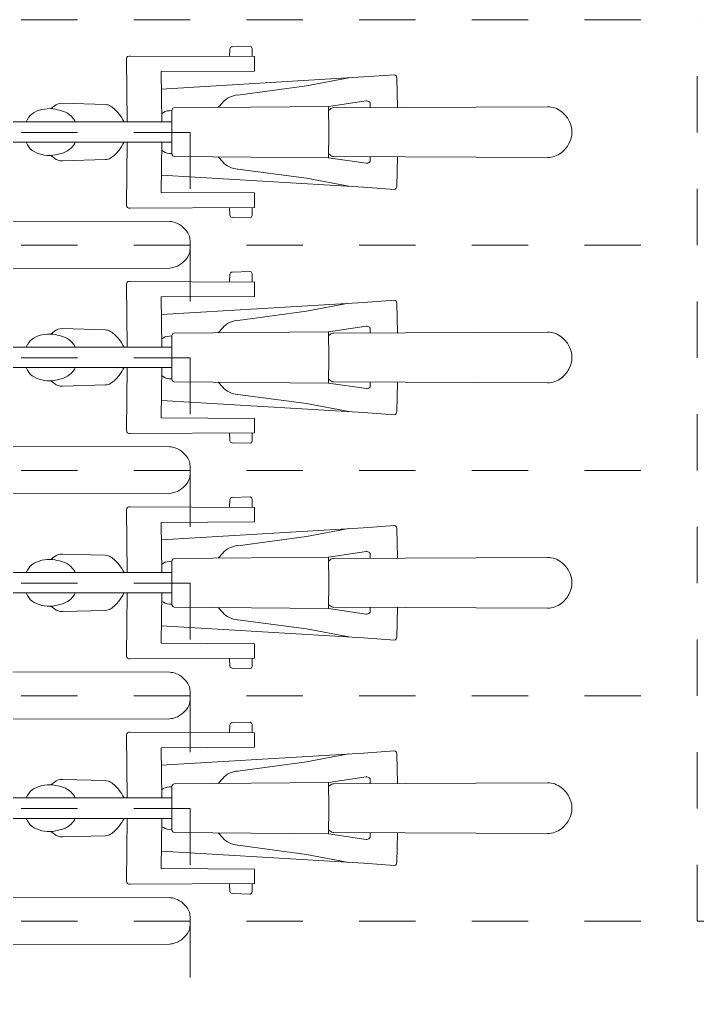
# Model space of a CAD drawing. Header units: metres. Extents: x -35.6 to 33, y -21.5 to 5.9.
# Drawn here: x 20.05 to 21.252, y -8.458 to -6.703 of the extents above; entities that cross this region are included whole.
import ezdxf

# ---------------------------------------------------------------- set-up
doc = ezdxf.new("R2010")
doc.units = ezdxf.units.M
doc.linetypes.add('_Verdeckte Linien_', pattern=[0.15, 0.1, -0.05])
for name, color, linetype, lineweight in [('A-DETL-GENF-HDLN', 7, '_Verdeckte Linien_', 9), ('A-DETL-GENF-OTLN', 7, 'Continuous', 9), ('C-PRKG-____-HDLN', 7, '_Verdeckte Linien_', 9), ('C-PRKG-____-OTLN', 7, 'Continuous', 9)]:
    doc.layers.add(name, color=color, linetype=linetype, lineweight=lineweight)

# ---------------------------------------------------------------- blocks, each defined once
blk = doc.blocks.new('Fahrradstellplatz - Fahrradstellplatz-23803464--01_UG_OK_FFB_AF_ru')
at = {"layer": 'A-DETL-GENF-HDLN', "color": 253, "true_color": 0x999999}
for p, q in [((0.4, 0), (0.4, 2)), ((0.4, 0), (0.4, 2)), ((0.8, 0), (0.8, 2)), ((0.8, 0), (0.8, 2)), ((1.2, 0), (1.2, 2)), ((1.2, 0), (1.2, 2)), ((1.6, 0), (1.6, 2)), ((0.4, 0), (0, 0)), ((1.2, 0), (0.8, 0)), ((1.6, 0), (1.2, 0)), ((0.8, 0), (0.4, 0))]:
    blk.add_line(p, q, dxfattribs=at)
at = {"layer": 'A-DETL-GENF-OTLN', "color": 253, "true_color": 0x999999}
for p, q in [((0.1593, 0.0357), (0.1581, 0.4548)), ((0.2419, 0.0357), (0.2431, 0.4548)), ((0.5593, 0.0357), (0.5581, 0.4548)), ((0.6419, 0.0357), (0.6431, 0.4548)), ((0.9593, 0.0357), (0.9581, 0.4548)), ((1.0419, 0.0357), (1.0431, 0.4548)), ((1.3593, 0.0357), (1.3581, 0.4548)), ((1.4419, 0.0357), (1.4431, 0.4548)), ((0.1931, 0), (0.2006, 0)), ((0.2006, 0), (0.2081, 0)), ((0.9931, 0), (1.0006, 0)), ((1.0006, 0), (1.0081, 0)), ((1.3931, 0), (1.4006, 0)), ((1.4006, 0), (1.4081, 0)), ((0.5931, 0), (0.6006, 0)), ((0.6006, 0), (0.6081, 0))]:
    blk.add_line(p, q, dxfattribs=at)
for centre, radius, start, end in [((0.1997, 0.0394), 0.0406, 185.2642, 198.9471), ((0.2015, 0.0394), 0.0406, 341.0529, 354.7358), ((0.5997, 0.0394), 0.0406, 185.2642, 198.9471), ((0.6015, 0.0394), 0.0406, 341.0529, 354.7358), ((0.9997, 0.0394), 0.0406, 185.2642, 198.9471), ((1.0015, 0.0394), 0.0406, 341.0529, 354.7358), ((1.3997, 0.0394), 0.0406, 185.2642, 198.9471), ((1.4015, 0.0394), 0.0406, 341.0529, 354.7358), ((0.2003, 0.0396), 0.0412, 198.9471, 245.2958), ((0.2009, 0.0396), 0.0412, 294.7042, 341.0529), ((0.6003, 0.0396), 0.0412, 198.9471, 245.2958), ((0.6009, 0.0396), 0.0412, 294.7042, 341.0529), ((1.0003, 0.0396), 0.0412, 198.9471, 245.2958), ((1.0009, 0.0396), 0.0412, 294.7042, 341.0529), ((1.4003, 0.0396), 0.0412, 198.9471, 245.2958), ((1.4009, 0.0396), 0.0412, 294.7042, 341.0529), ((0.1931, 0.024), 0.024, 245.2958, 269.9884), ((0.2081, 0.024), 0.024, 270.0116, 294.7042), ((0.5931, 0.024), 0.024, 245.2958, 269.9884), ((0.6081, 0.024), 0.024, 270.0116, 294.7042), ((0.9931, 0.024), 0.024, 245.2958, 269.9884), ((1.0081, 0.024), 0.024, 270.0116, 294.7042), ((1.3931, 0.024), 0.024, 245.2958, 269.9884), ((1.4081, 0.024), 0.024, 270.0116, 294.7042)]:
    blk.add_arc(centre, radius, start, end, dxfattribs=at)
blk = doc.blocks.new('Fahrradstellplatz - Fahrradstellplatz-23803658--01_UG_OK_FFB_AF_ru')
at = {"layer": 'A-DETL-GENF-HDLN', "color": 253, "true_color": 0x999999}
for p, q in [((0, 0), (0, -2)), ((0.4, 0), (0.4, -2)), ((0.4, 0), (0.4, -2)), ((0.8, 0), (0.8, -2)), ((0.8, 0), (0.8, -2)), ((1.2, 0), (1.2, -2)), ((1.2, 0), (1.2, -2)), ((1.6, 0), (1.6, -2)), ((0, -2), (0.4, -2)), ((0.4, -2), (0.8, -2)), ((0.8, -2), (1.2, -2)), ((1.2, -2), (1.6, -2))]:
    blk.add_line(p, q, dxfattribs=at)
at = {"layer": 'A-DETL-GENF-OTLN', "color": 253, "true_color": 0x999999}
for p, q in [((0.1825, -1.0675), (0.1825, -0.478)), ((0.2187, -1.0675), (0.2187, -0.478)), ((0.5825, -1.0675), (0.5825, -0.478)), ((0.6187, -1.0675), (0.6187, -0.478)), ((0.9825, -1.0675), (0.9825, -0.478)), ((1.0187, -1.0675), (1.0187, -0.478)), ((1.3825, -1.0675), (1.3825, -0.478)), ((1.4187, -1.0675), (1.4187, -0.478)), ((0.1825, -0.809), (0.1779, -0.8114)), ((0.2187, -0.809), (0.2233, -0.8114)), ((0.5825, -0.809), (0.5779, -0.8114)), ((0.6187, -0.809), (0.6233, -0.8114)), ((0.9825, -0.809), (0.9779, -0.8114)), ((1.0187, -0.809), (1.0233, -0.8114)), ((1.3825, -0.809), (1.3779, -0.8114)), ((1.4187, -0.809), (1.4233, -0.8114)), ((0.1591, -0.8532), (0.1542, -0.8592)), ((0.2421, -0.8532), (0.247, -0.8592)), ((0.5591, -0.8532), (0.5542, -0.8592)), ((0.6421, -0.8532), (0.647, -0.8592)), ((0.9591, -0.8532), (0.9542, -0.8592)), ((1.0421, -0.8532), (1.047, -0.8592)), ((1.3591, -0.8532), (1.3542, -0.8592)), ((1.4421, -0.8532), (1.447, -0.8592)), ((0.1495, -0.8735), (0.1517, -0.95)), ((0.2517, -0.8735), (0.2495, -0.95)), ((0.5495, -0.8735), (0.5517, -0.95)), ((0.6517, -0.8735), (0.6495, -0.95)), ((0.9495, -0.8735), (0.9517, -0.95)), ((1.0517, -0.8735), (1.0495, -0.95)), ((1.3495, -0.8735), (1.3517, -0.95)), ((1.4517, -0.8735), (1.4495, -0.95)), ((0.0658, -0.9937), (0.0667, -1.2142)), ((0.1825, -0.9883), (0.0707, -0.9872)), ((0.2187, -0.9883), (0.3305, -0.9872)), ((0.3354, -0.9937), (0.3345, -1.2142)), ((0.4658, -0.9937), (0.4667, -1.2142)), ((0.5825, -0.9883), (0.4707, -0.9872)), ((0.6187, -0.9883), (0.7305, -0.9872)), ((0.7354, -0.9937), (0.7345, -1.2142)), ((0.8658, -0.9937), (0.8667, -1.2142)), ((0.9825, -0.9883), (0.8707, -0.9872)), ((1.0187, -0.9883), (1.1305, -0.9872)), ((1.1354, -0.9937), (1.1345, -1.2142)), ((1.2658, -0.9937), (1.2667, -1.2142)), ((1.3825, -0.9883), (1.2707, -0.9872)), ((1.4187, -0.9883), (1.5305, -0.9872)), ((1.5354, -0.9937), (1.5345, -1.2142)), ((0.0925, -1.2142), (0.0933, -1.049)), ((0.0933, -1.049), (0.1825, -1.0497)), ((0.1028, -1.408), (0.1243, -1.0493)), ((0.3079, -1.049), (0.2187, -1.0497)), ((0.2984, -1.408), (0.2769, -1.0493)), ((0.3087, -1.2142), (0.3079, -1.049)), ((0.4925, -1.2142), (0.4933, -1.049)), ((0.4933, -1.049), (0.5825, -1.0497)), ((0.5028, -1.408), (0.5243, -1.0493)), ((0.7079, -1.049), (0.6187, -1.0497)), ((0.6984, -1.408), (0.6769, -1.0493)), ((0.7087, -1.2142), (0.7079, -1.049)), ((0.8925, -1.2142), (0.8933, -1.049)), ((0.8933, -1.049), (0.9825, -1.0497)), ((0.9028, -1.408), (0.9243, -1.0493)), ((1.1079, -1.049), (1.0187, -1.0497)), ((1.0984, -1.408), (1.0769, -1.0493)), ((1.1087, -1.2142), (1.1079, -1.049)), ((1.2925, -1.2142), (1.2933, -1.049)), ((1.2933, -1.049), (1.3825, -1.0497)), ((1.3028, -1.408), (1.3243, -1.0493)), ((1.5079, -1.049), (1.4187, -1.0497)), ((1.4984, -1.408), (1.4769, -1.0493)), ((1.5087, -1.2142), (1.5079, -1.049)), ((0.1604, -1.0681), (0.1621, -1.0675)), ((0.1621, -1.0675), (0.2006, -1.0674)), ((0.1624, -1.0675), (0.1627, -1.0634)), ((0.2006, -1.0674), (0.2391, -1.0675)), ((0.2387, -1.0675), (0.2385, -1.0634)), ((0.2391, -1.0675), (0.2408, -1.0681)), ((0.5604, -1.0681), (0.5621, -1.0675)), ((0.5621, -1.0675), (0.6006, -1.0674)), ((0.5624, -1.0675), (0.5627, -1.0634)), ((0.6006, -1.0674), (0.6391, -1.0675)), ((0.6387, -1.0675), (0.6385, -1.0634)), ((0.6391, -1.0675), (0.6408, -1.0681)), ((0.9604, -1.0681), (0.9621, -1.0675)), ((0.9621, -1.0675), (1.0006, -1.0674)), ((0.9624, -1.0675), (0.9627, -1.0634)), ((1.0006, -1.0674), (1.0391, -1.0675)), ((1.0387, -1.0675), (1.0385, -1.0634)), ((1.0391, -1.0675), (1.0408, -1.0681)), ((1.3604, -1.0681), (1.3621, -1.0675)), ((1.3621, -1.0675), (1.4006, -1.0674)), ((1.3624, -1.0675), (1.3627, -1.0634)), ((1.4006, -1.0674), (1.4391, -1.0675)), ((1.4387, -1.0675), (1.4385, -1.0634)), ((1.4391, -1.0675), (1.4408, -1.0681)), ((0.1573, -1.0716), (0.155, -1.3458)), ((0.2462, -1.3458), (0.2439, -1.0716)), ((0.5573, -1.0716), (0.555, -1.3458)), ((0.6462, -1.3458), (0.6439, -1.0716)), ((0.9573, -1.0716), (0.955, -1.3458)), ((1.0462, -1.3458), (1.0439, -1.0716)), ((1.3573, -1.0716), (1.355, -1.3458)), ((1.4462, -1.3458), (1.4439, -1.0716)), ((0.1567, -1.1498), (0.1478, -1.1579)), ((0.2445, -1.1498), (0.2534, -1.1579)), ((0.5567, -1.1498), (0.5478, -1.1579)), ((0.6445, -1.1498), (0.6534, -1.1579)), ((0.9567, -1.1498), (0.9478, -1.1579)), ((1.0445, -1.1498), (1.0534, -1.1579)), ((1.3567, -1.1498), (1.3478, -1.1579)), ((1.4445, -1.1498), (1.4534, -1.1579)), ((0.0482, -1.2074), (0.0491, -1.1747)), ((0.0529, -1.1705), (0.0665, -1.1702)), ((0.3483, -1.1705), (0.3347, -1.1702)), ((0.353, -1.2074), (0.3521, -1.1747)), ((0.4482, -1.2074), (0.4491, -1.1747)), ((0.4529, -1.1705), (0.4665, -1.1702)), ((0.7483, -1.1705), (0.7347, -1.1702)), ((0.753, -1.2074), (0.7521, -1.1747)), ((0.8482, -1.2074), (0.8491, -1.1747)), ((0.8529, -1.1705), (0.8665, -1.1702)), ((1.1483, -1.1705), (1.1347, -1.1702)), ((1.153, -1.2074), (1.1521, -1.1747)), ((1.2482, -1.2074), (1.2491, -1.1747)), ((1.2529, -1.1705), (1.2665, -1.1702)), ((1.5483, -1.1705), (1.5347, -1.1702)), ((1.553, -1.2074), (1.5521, -1.1747)), ((0.1347, -1.1845), (0.1186, -1.3065)), ((0.2664, -1.1845), (0.2826, -1.3065)), ((0.5347, -1.1845), (0.5186, -1.3065)), ((0.6664, -1.1845), (0.6826, -1.3065)), ((0.9347, -1.1845), (0.9186, -1.3065)), ((1.0664, -1.1845), (1.0826, -1.3065)), ((1.3347, -1.1845), (1.3186, -1.3065)), ((1.4664, -1.1845), (1.4826, -1.3065)), ((0.0666, -1.2102), (0.0523, -1.21)), ((0.3345, -1.2102), (0.3489, -1.21)), ((0.4666, -1.2102), (0.4523, -1.21)), ((0.7345, -1.2102), (0.7489, -1.21)), ((0.8666, -1.2102), (0.8523, -1.21)), ((1.1345, -1.2102), (1.1489, -1.21)), ((1.2666, -1.2102), (1.2523, -1.21)), ((1.5345, -1.2102), (1.5489, -1.21)), ((0.0667, -1.2142), (0.0925, -1.2142)), ((0.3345, -1.2142), (0.3087, -1.2142)), ((0.4667, -1.2142), (0.4925, -1.2142)), ((0.7345, -1.2142), (0.7087, -1.2142)), ((0.8667, -1.2142), (0.8925, -1.2142)), ((1.1345, -1.2142), (1.1087, -1.2142)), ((1.2667, -1.2142), (1.2925, -1.2142)), ((1.5345, -1.2142), (1.5087, -1.2142)), ((0.1186, -1.3065), (0.1044, -1.3816)), ((0.2826, -1.3065), (0.2968, -1.3816)), ((0.5186, -1.3065), (0.5044, -1.3816)), ((0.6826, -1.3065), (0.6968, -1.3816)), ((0.9186, -1.3065), (0.9044, -1.3816)), ((1.0826, -1.3065), (1.0968, -1.3816)), ((1.3186, -1.3065), (1.3044, -1.3816)), ((1.4826, -1.3065), (1.4968, -1.3816)), ((0.155, -1.3458), (0.1452, -1.4123)), ((0.155, -1.3458), (0.2006, -1.3465)), ((0.1623, -1.3459), (0.16, -1.3486)), ((0.2006, -1.3465), (0.2462, -1.3458)), ((0.2389, -1.3459), (0.2411, -1.3486)), ((0.2462, -1.3458), (0.256, -1.4123)), ((0.555, -1.3458), (0.5452, -1.4123)), ((0.555, -1.3458), (0.6006, -1.3465)), ((0.5623, -1.3459), (0.56, -1.3486)), ((0.6006, -1.3465), (0.6462, -1.3458)), ((0.6389, -1.3459), (0.6411, -1.3486)), ((0.6462, -1.3458), (0.656, -1.4123)), ((0.955, -1.3458), (0.9452, -1.4123)), ((0.955, -1.3458), (1.0006, -1.3465)), ((0.9623, -1.3459), (0.96, -1.3486)), ((1.0006, -1.3465), (1.0462, -1.3458)), ((1.0389, -1.3459), (1.0411, -1.3486)), ((1.0462, -1.3458), (1.056, -1.4123)), ((1.355, -1.3458), (1.3452, -1.4123)), ((1.355, -1.3458), (1.4006, -1.3465)), ((1.3623, -1.3459), (1.36, -1.3486)), ((1.4006, -1.3465), (1.4462, -1.3458)), ((1.4389, -1.3459), (1.4411, -1.3486)), ((1.4462, -1.3458), (1.456, -1.4123)), ((0.1573, -1.3551), (0.1556, -1.7345)), ((0.2439, -1.3551), (0.2456, -1.7345)), ((0.5573, -1.3551), (0.5556, -1.7345)), ((0.6439, -1.3551), (0.6456, -1.7345)), ((0.9573, -1.3551), (0.9556, -1.7345)), ((1.0439, -1.3551), (1.0456, -1.7345)), ((1.3573, -1.3551), (1.3556, -1.7345)), ((1.4439, -1.3551), (1.4456, -1.7345)), ((0.0987, -1.4626), (0.1028, -1.408)), ((0.1486, -1.4194), (0.157, -1.4194)), ((0.2526, -1.4194), (0.2442, -1.4194)), ((0.3025, -1.4626), (0.2984, -1.408)), ((0.4987, -1.4626), (0.5028, -1.408)), ((0.5486, -1.4194), (0.557, -1.4194)), ((0.6526, -1.4194), (0.6442, -1.4194)), ((0.7025, -1.4626), (0.6984, -1.408)), ((0.8987, -1.4626), (0.9028, -1.408)), ((0.9486, -1.4194), (0.957, -1.4194)), ((1.0526, -1.4194), (1.0442, -1.4194)), ((1.1025, -1.4626), (1.0984, -1.408)), ((1.2987, -1.4626), (1.3028, -1.408)), ((1.3486, -1.4194), (1.357, -1.4194)), ((1.4526, -1.4194), (1.4442, -1.4194)), ((1.5025, -1.4626), (1.4984, -1.408)), ((0.1568, -1.4679), (0.1043, -1.4669)), ((0.2444, -1.4679), (0.2969, -1.4669)), ((0.5568, -1.4679), (0.5043, -1.4669)), ((0.6444, -1.4679), (0.6969, -1.4669)), ((0.9568, -1.4679), (0.9043, -1.4669)), ((1.0444, -1.4679), (1.0969, -1.4669)), ((1.3568, -1.4679), (1.3043, -1.4669)), ((1.4444, -1.4679), (1.4969, -1.4669))]:
    blk.add_line(p, q, dxfattribs=at)
for centre, radius, start, end in [((0.2151, -0.8501), 0.0561, 151.2706, 191.4914), ((0.1914, -0.8372), 0.0291, 117.6438, 151.2706), ((0.2097, -0.8372), 0.0291, 28.7294, 62.3562), ((0.1861, -0.8501), 0.0561, 348.5086, 28.7294), ((0.6151, -0.8501), 0.0561, 151.2706, 191.4914), ((0.5914, -0.8372), 0.0291, 117.6438, 151.2706), ((0.6097, -0.8372), 0.0291, 28.7294, 62.3562), ((0.5861, -0.8501), 0.0561, 348.5086, 28.7294), ((1.0151, -0.8501), 0.0561, 151.2706, 191.4914), ((0.9914, -0.8372), 0.0291, 117.6438, 151.2706), ((1.0097, -0.8372), 0.0291, 28.7294, 62.3562), ((0.9861, -0.8501), 0.0561, 348.5086, 28.7294), ((1.4151, -0.8501), 0.0561, 151.2706, 191.4914), ((1.3914, -0.8372), 0.0291, 117.6438, 151.2706), ((1.4097, -0.8372), 0.0291, 28.7294, 62.3562), ((1.3861, -0.8501), 0.0561, 348.5086, 28.7294), ((0.1712, -0.8728), 0.0217, 141.3143, 181.7839), ((0.23, -0.8728), 0.0217, 358.2161, 38.6857), ((0.5712, -0.8728), 0.0217, 141.3143, 181.7839), ((0.63, -0.8728), 0.0217, 358.2161, 38.6857), ((0.9712, -0.8728), 0.0217, 141.3143, 181.7839), ((1.03, -0.8728), 0.0217, 358.2161, 38.6857), ((1.3712, -0.8728), 0.0217, 141.3143, 181.7839), ((1.43, -0.8728), 0.0217, 358.2161, 38.6857), ((0.271, -0.8388), 0.1131, 191.4914, 198.8121), ((0.1986, -0.8634), 0.0367, 198.8121, 223.6761), ((0.2026, -0.8634), 0.0367, 316.3239, 341.1879), ((0.1302, -0.8388), 0.1131, 341.1879, 348.5086), ((0.671, -0.8388), 0.1131, 191.4914, 198.8121), ((0.5986, -0.8634), 0.0367, 198.8121, 223.6761), ((0.6026, -0.8634), 0.0367, 316.3239, 341.1879), ((0.5302, -0.8388), 0.1131, 341.1879, 348.5086), ((1.071, -0.8388), 0.1131, 191.4914, 198.8121), ((0.9986, -0.8634), 0.0367, 198.8121, 223.6761), ((1.0026, -0.8634), 0.0367, 316.3239, 341.1879), ((0.9302, -0.8388), 0.1131, 341.1879, 348.5086), ((1.471, -0.8388), 0.1131, 191.4914, 198.8121), ((1.3986, -0.8634), 0.0367, 198.8121, 223.6761), ((1.4026, -0.8634), 0.0367, 316.3239, 341.1879), ((1.3302, -0.8388), 0.1131, 341.1879, 348.5086), ((0.1961, -0.8658), 0.0333, 223.6761, 245.8489), ((0.2051, -0.8658), 0.0333, 294.1511, 316.3239), ((0.5961, -0.8658), 0.0333, 223.6761, 245.8489), ((0.6051, -0.8658), 0.0333, 294.1511, 316.3239), ((0.9961, -0.8658), 0.0333, 223.6761, 245.8489), ((1.0051, -0.8658), 0.0333, 294.1511, 316.3239), ((1.3961, -0.8658), 0.0333, 223.6761, 245.8489), ((1.4051, -0.8658), 0.0333, 294.1511, 316.3239), ((0.1693, -0.9495), 0.0176, 181.6619, 212.4932), ((0.2028, -0.9281), 0.0574, 212.4932, 233.4981), ((0.1984, -0.9281), 0.0574, 306.5019, 327.5068), ((0.2319, -0.9495), 0.0176, 327.5068, 358.3381), ((0.5693, -0.9495), 0.0176, 181.6619, 212.4932), ((0.6028, -0.9281), 0.0574, 212.4932, 233.4981), ((0.5984, -0.9281), 0.0574, 306.5019, 327.5068), ((0.6319, -0.9495), 0.0176, 327.5068, 358.3381), ((0.9693, -0.9495), 0.0176, 181.6619, 212.4932), ((1.0028, -0.9281), 0.0574, 212.4932, 233.4981), ((0.9984, -0.9281), 0.0574, 306.5019, 327.5068), ((1.0319, -0.9495), 0.0176, 327.5068, 358.3381), ((1.3693, -0.9495), 0.0176, 181.6619, 212.4932), ((1.4028, -0.9281), 0.0574, 212.4932, 233.4981), ((1.3984, -0.9281), 0.0574, 306.5019, 327.5068), ((1.4319, -0.9495), 0.0176, 327.5068, 358.3381), ((0.2288, -0.893), 0.1011, 233.4981, 242.7387), ((0.1724, -0.893), 0.1011, 297.2613, 306.5019), ((0.6288, -0.893), 0.1011, 233.4981, 242.7387), ((0.5724, -0.893), 0.1011, 297.2613, 306.5019), ((1.0288, -0.893), 0.1011, 233.4981, 242.7387), ((0.9724, -0.893), 0.1011, 297.2613, 306.5019), ((1.4288, -0.893), 0.1011, 233.4981, 242.7387), ((1.3724, -0.893), 0.1011, 297.2613, 306.5019), ((0.0706, -0.9923), 0.00508, 89.4468, 195.7821), ((0.3305, -0.9923), 0.00508, 344.2179, 90.5532), ((0.4706, -0.9923), 0.00508, 89.4468, 195.7821), ((0.7305, -0.9923), 0.00508, 344.2179, 90.5532), ((0.8706, -0.9923), 0.00508, 89.4468, 195.7821), ((1.1305, -0.9923), 0.00508, 344.2179, 90.5532), ((1.2706, -0.9923), 0.00508, 89.4468, 195.7821), ((1.5305, -0.9923), 0.00508, 344.2179, 90.5532), ((0.1854, -1.0646), 0.0228, 138.7676, 176.9501), ((0.2158, -1.0646), 0.0228, 3.0499, 41.2324), ((0.5854, -1.0646), 0.0228, 138.7676, 176.9501), ((0.6158, -1.0646), 0.0228, 3.0499, 41.2324), ((0.9854, -1.0646), 0.0228, 138.7676, 176.9501), ((1.0158, -1.0646), 0.0228, 3.0499, 41.2324), ((1.3854, -1.0646), 0.0228, 138.7676, 176.9501), ((1.4158, -1.0646), 0.0228, 3.0499, 41.2324), ((0.162, -1.0727), 0.00483, 109.8743, 166.7404), ((0.2392, -1.0727), 0.00483, 13.2596, 70.1257), ((0.562, -1.0727), 0.00483, 109.8743, 166.7404), ((0.6392, -1.0727), 0.00483, 13.2596, 70.1257), ((0.962, -1.0727), 0.00483, 109.8743, 166.7404), ((1.0392, -1.0727), 0.00483, 13.2596, 70.1257), ((1.362, -1.0727), 0.00483, 109.8743, 166.7404), ((1.4392, -1.0727), 0.00483, 13.2596, 70.1257), ((0.1758, -1.1882), 0.0413, 132.7557, 174.7793), ((0.2254, -1.1882), 0.0413, 5.2207, 47.2443), ((0.5758, -1.1882), 0.0413, 132.7557, 174.7793), ((0.6254, -1.1882), 0.0413, 5.2207, 47.2443), ((0.9758, -1.1882), 0.0413, 132.7557, 174.7793), ((1.0254, -1.1882), 0.0413, 5.2207, 47.2443), ((1.3758, -1.1882), 0.0413, 132.7557, 174.7793), ((1.4254, -1.1882), 0.0413, 5.2207, 47.2443), ((0.0535, -1.1749), 0.00438, 98.4939, 178.3256), ((0.3477, -1.1749), 0.00438, 1.6744, 81.5061), ((0.4535, -1.1749), 0.00438, 98.4939, 178.3256), ((0.7477, -1.1749), 0.00438, 1.6744, 81.5061), ((0.8535, -1.1749), 0.00438, 98.4939, 178.3256), ((1.1477, -1.1749), 0.00438, 1.6744, 81.5061), ((1.2535, -1.1749), 0.00438, 98.4939, 178.3256), ((1.5477, -1.1749), 0.00438, 1.6744, 81.5061), ((0.0524, -1.2054), 0.00464, 205.5141, 269.5308), ((0.3488, -1.2054), 0.00464, 270.4692, 334.4859), ((0.4524, -1.2054), 0.00464, 205.5141, 269.5308), ((0.7488, -1.2054), 0.00464, 270.4692, 334.4859), ((0.8524, -1.2054), 0.00464, 205.5141, 269.5308), ((1.1488, -1.2054), 0.00464, 270.4692, 334.4859), ((1.2524, -1.2054), 0.00464, 205.5141, 269.5308), ((1.5488, -1.2054), 0.00464, 270.4692, 334.4859), ((0.1689, -1.3562), 0.0117, 139.6093, 174.8866), ((0.2323, -1.3562), 0.0117, 5.1134, 40.3907), ((0.5689, -1.3562), 0.0117, 139.6093, 174.8866), ((0.6323, -1.3562), 0.0117, 5.1134, 40.3907), ((0.9689, -1.3562), 0.0117, 139.6093, 174.8866), ((1.0323, -1.3562), 0.0117, 5.1134, 40.3907), ((1.3689, -1.3562), 0.0117, 139.6093, 174.8866), ((1.4323, -1.3562), 0.0117, 5.1134, 40.3907), ((0.1532, -1.4134), 0.00806, 171.6319, 220.4805), ((0.1486, -1.4174), 0.00199, 220.4805, 270.7837), ((0.2526, -1.4174), 0.00199, 269.2163, 319.5195), ((0.248, -1.4134), 0.00806, 319.5195, 8.3681), ((0.5532, -1.4134), 0.00806, 171.6319, 220.4805), ((0.5486, -1.4174), 0.00199, 220.4805, 270.7837), ((0.6526, -1.4174), 0.00199, 269.2163, 319.5195), ((0.648, -1.4134), 0.00806, 319.5195, 8.3681), ((0.9532, -1.4134), 0.00806, 171.6319, 220.4805), ((0.9486, -1.4174), 0.00199, 220.4805, 270.7837), ((1.0526, -1.4174), 0.00199, 269.2163, 319.5195), ((1.048, -1.4134), 0.00806, 319.5195, 8.3681), ((1.3532, -1.4134), 0.00806, 171.6319, 220.4805), ((1.3486, -1.4174), 0.00199, 220.4805, 270.7837), ((1.4526, -1.4174), 0.00199, 269.2163, 319.5195), ((1.448, -1.4134), 0.00806, 319.5195, 8.3681), ((0.1045, -1.4608), 0.00606, 196.7999, 268.9063), ((0.2967, -1.4608), 0.00606, 271.0937, 343.2001), ((0.5045, -1.4608), 0.00606, 196.7999, 268.9063), ((0.6967, -1.4608), 0.00606, 271.0937, 343.2001), ((0.9045, -1.4608), 0.00606, 196.7999, 268.9063), ((1.0967, -1.4608), 0.00606, 271.0937, 343.2001), ((1.3045, -1.4608), 0.00606, 196.7999, 268.9063), ((1.4967, -1.4608), 0.00606, 271.0937, 343.2001), ((0.1944, -1.7346), 0.0388, 179.7429, 218.4031), ((0.2068, -1.7346), 0.0388, 321.5969, 0.2571), ((0.5944, -1.7346), 0.0388, 179.7429, 218.4031), ((0.6068, -1.7346), 0.0388, 321.5969, 0.2571), ((0.9944, -1.7346), 0.0388, 179.7429, 218.4031), ((1.0068, -1.7346), 0.0388, 321.5969, 0.2571), ((1.3944, -1.7346), 0.0388, 179.7429, 218.4031), ((1.4068, -1.7346), 0.0388, 321.5969, 0.2571), ((0.2058, -1.7256), 0.0534, 218.4031, 241.1766), ((0.1954, -1.7256), 0.0534, 298.8234, 321.5969), ((0.6058, -1.7256), 0.0534, 218.4031, 241.1766), ((0.5954, -1.7256), 0.0534, 298.8234, 321.5969), ((1.0058, -1.7256), 0.0534, 218.4031, 241.1766), ((0.9954, -1.7256), 0.0534, 298.8234, 321.5969), ((1.4058, -1.7256), 0.0534, 218.4031, 241.1766), ((1.3954, -1.7256), 0.0534, 298.8234, 321.5969), ((0.2007, -1.7348), 0.0429, 241.1766, 269.7973), ((0.2004, -1.7348), 0.0429, 270.2027, 298.8234), ((0.6007, -1.7348), 0.0429, 241.1766, 269.7973), ((0.6004, -1.7348), 0.0429, 270.2027, 298.8234), ((1.0007, -1.7348), 0.0429, 241.1766, 269.7973), ((1.0004, -1.7348), 0.0429, 270.2027, 298.8234), ((1.4007, -1.7348), 0.0429, 241.1766, 269.7973), ((1.4004, -1.7348), 0.0429, 270.2027, 298.8234)]:
    blk.add_arc(centre, radius, start, end, dxfattribs=at)
at = {"layer": 'C-PRKG-____-HDLN', "color": 253, "true_color": 0x999999}
blk.add_line((0, -2), (0, -4.1), dxfattribs=at)

msp = doc.modelspace()

# ---------------------------------------------------------------- block references
at = {"layer": 'C-PRKG-____-OTLN', "color": 253, "true_color": 0x999999}
for name, p, rotation in [('Fahrradstellplatz - Fahrradstellplatz-23803658--01_UG_OK_FFB_AF_ru', (19.252, -8.3034), 90.00000000000092), ('Fahrradstellplatz - Fahrradstellplatz-23803464--01_UG_OK_FFB_AF_ru', (20.352, -8.5034), 90.00000000000031)]:
    msp.add_blockref(name, p, dxfattribs=dict(at, rotation=rotation))

doc.saveas('drawing.dxf')
